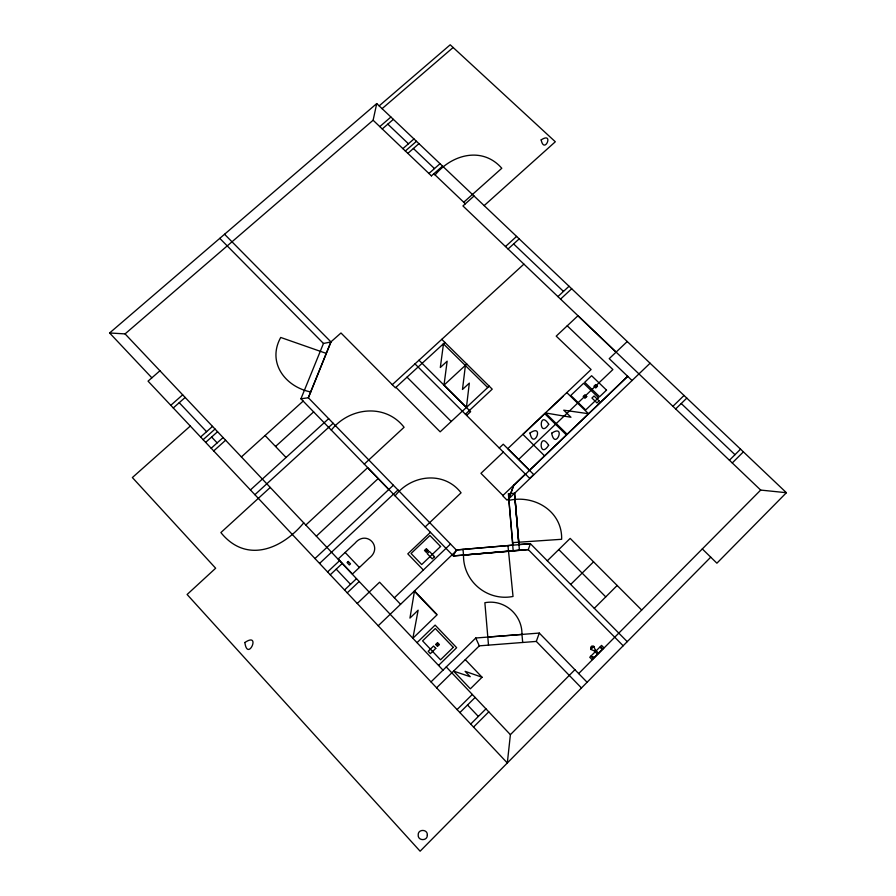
<?xml version="1.0" encoding="UTF-8"?>
<svg xmlns="http://www.w3.org/2000/svg" width="896" height="896" viewBox="0 0 896 896"><rect width="100%" height="100%" fill="white"/><g stroke="black" fill="none" stroke-linecap="round" stroke-linejoin="round"><path stroke-width="1.34" d="M465.427 365.31L462.482 389.469L469.325 383.118L466.424 407.411L444.035 385.101M443.498 343.717L440.317 367.506L447.149 361.2L444.002 385.134L466.827 364.022M376.734 103.566L109.603 332.976L125.07 333.894L373.117 120.232L376.734 103.566L786.397 492.71L716.901 563.192L702.307 548.934M581.47 687.96L536.312 641.413L539.291 633.069L475.765 638.008L431.021 681.89M650.082 363.227L508.816 498.792L513.856 485.016L508.749 498.624L512.904 545.126L456.266 549.965L453.365 555.946L300.933 398.798L323.467 343.459L330.994 341.947L224.549 234.259M330.994 341.947L308.347 397.757L300.933 398.798M710.741 557.178L420.112 851.2L187.107 594.496L215.656 568.221L132.373 477.546L190.299 426.048M578.67 673.579L760.682 490.078L786.397 492.71M510.373 734.686L574.918 669.715M594.451 651.078L595.459 650.059M595.179 651.818L589.758 657.261L592.099 659.658L603.882 647.774L601.541 645.4L596.187 650.798M594.294 608.317L617.165 585.48M729.422 460.242L740.555 449.165M732.256 462.952L743.389 451.853M470.702 724.069L485.957 708.87M473.536 727.082L488.79 711.861M459.883 712.578L475.138 697.446M570.685 584.438L593.555 561.826M482.059 677.242L470.355 688.822L453.589 671.115L470.221 676.715L465.102 671.328L482.059 677.242L465.282 659.624M457.072 709.576L472.315 694.467M436.598 687.814L479.293 645.848L536.312 641.413M438.592 665.381L456.646 647.696L435.131 625.106L417.077 642.622M547.31 560.795L570.181 538.406L641.682 610.053M672.896 406.314L684.029 395.472M675.662 408.957L686.806 398.104M378.213 625.766L456.702 550.413L308.347 397.757L330.882 341.914L340.984 332.987L395.405 387.811L444.898 342.429M394.363 597.778L450.498 544.029M525.302 474.062L502.667 495.734L507.035 500.125L508.816 498.792M529.547 470.277L627.76 376.275L513.89 485.352M518.65 459.413L612.886 369.555L567.235 325.797M359.386 567.493L369.208 558.13C383.522 547.333 366.509 529.39 354.995 543.2L338.229 558.947L352.475 574.011L359.386 567.493L345.139 552.462M503.306 452.11L480.95 473.323L502.936 495.477M425.186 526.893L461.07 492.811C443.957 470.613 411.118 474.678 395.114 495.891M549.181 409.606L563.382 396.122M627.245 341.533L609.224 358.658L632.061 380.52M430.45 532.314L407.803 553.862L423.326 570.013M357.246 603.478L379.579 582.221L400.557 604.307M344.546 589.982L356.496 578.659M499.262 448L503.261 444.214L533.702 474.544L529.693 478.386L414.982 363.888M347.234 592.838L359.184 581.504M327.578 571.95L339.528 560.717M330.243 574.784L342.194 563.528M319.57 563.438L397.958 489.966M462.291 411.174L440.16 431.838L395.954 387.318M462.403 411.208L489.227 386.131M465.416 414.221L492.229 389.155L441.773 339.349M466.626 415.43L470.635 411.69L418.981 360.226M314.966 558.555L393.355 485.229M316.333 536.178L378.168 478.576M305.805 525.045L367.618 467.712L388.763 489.496M557.917 296.587L569.05 286.25M560.56 299.107L571.693 288.758M364.291 464.117L404.085 427.269C385.246 403.066 349.317 407.31 331.307 430.114M303.733 522.861C281.814 549.36 246.109 563.853 220.886 532.571L270.256 487.446M392.28 384.675L523.902 264.13M254.89 494.693L333.144 423.27M505.467 246.534L516.589 236.421M508.054 248.998L519.176 238.874M250.421 489.944L328.664 418.656M275.542 446.466L313.645 411.891M241.394 456.926L303.162 401.094M484.154 205.61L555.318 141.77L450.206 44.8L379.165 105.874M213.707 450.923L225.613 440.238M205.666 442.366L217.56 431.715M211.187 448.235L223.093 437.562M200.614 437.002L212.52 426.384M463.736 202.238L501.794 168.269C482.474 146.115 451.842 154.381 435.109 174.955M474.051 196.011L462.941 205.946L760.682 490.078M203.134 439.69L215.04 429.05M170.789 405.306L182.672 394.822M431.413 175.862L442.579 166.107M173.275 407.949L185.17 397.443M428.915 173.477L440.026 163.688M407.837 153.362L418.936 143.651M159.936 370.765L148.053 381.147L507.315 762.978L510.395 734.675L446.264 666.938M402.875 148.635L413.986 138.947M405.35 150.998L416.461 141.299M382.256 128.957L393.355 119.358M379.803 126.616L390.902 117.029M382.088 108.651L453.13 47.499M456.266 549.965L530.41 543.693L627.245 641.659M463.008 549.382L463.523 555.094L508.525 551.286M522.704 642.466L521.954 634.413L487.816 637.078L488.499 645.131M508.939 500.371C534.442 494.469 562.419 511.269 561.646 539.291L512.501 542.64M514.562 493.27L508.379 493.685L513.184 550.782L519.434 550.357L514.562 493.27L518.818 544.499L530.41 543.693L528.282 549.606L623.168 645.77M326.334 353.416L280.717 337.456C266.806 362.578 285.275 386.893 310.71 391.944M387.811 124.152L408.442 143.786M413.392 148.501L434.47 168.571M513.621 243.936L563.483 291.413M681.24 403.525L734.989 454.698M433.877 173.779L465.36 203.784M373.117 120.232L431.469 175.907M616.078 352.139L577.987 315.739L556.214 336.123L591.091 369.533L507.808 448.616L529.592 470.31M566.798 392.605L588.504 413.717L563.73 410.178L570.965 417.256L545.384 412.933L567.101 434.224M566.373 434.907L544.768 413.706L522.939 434.426L544.544 455.818M443.386 343.818L487.704 387.542M407.03 377.149L451.248 421.49M558.768 549.573L605.752 596.87M219.778 238.358L323.467 343.459M600.354 646.598L602.683 648.984M598.517 653.184L595.224 649.824L593.869 646.397L590.845 649.432L591.573 647.237L593.835 646.386L591.998 645.96L591.002 646.8L590.766 649.387L594.216 650.832L597.509 654.203M591.035 655.984L593.331 658.414M539.291 633.069L587.104 682.259M415.274 592.222L435.938 613.85M265.07 435.501L286.059 457.475M125.07 333.894L442.994 670.141M467.522 704.995L478.341 716.453M179.222 402.685L206.573 431.682M211.624 437.035L217.146 442.893M336.224 569.15L350.526 584.315M109.603 332.976L151.861 377.821M475.765 638.008L479.293 645.848M507.965 545.586L513.027 596.456C487.379 601.563 462.963 581.291 463.523 555.094M521.954 634.413C522.346 614.734 504.347 598.998 484.87 602.717L487.816 637.067M515.133 499.946L518.75 542.214M414.501 590.923L409.954 618.083L418.141 610.187L412.866 638.277L437.203 614.701L414.501 590.923M551.645 433.238C555.296 451.203 566.63 423.136 551.645 433.238M548.733 424.267C538.798 439.443 538.821 408.744 548.733 424.267M548.643 445.278C538.675 460.589 538.675 429.632 548.643 445.278M529.984 432.992C533.557 450.957 545.003 422.89 529.984 432.992M427.325 835.106C427.594 841.232 417.659 841.042 418.186 834.926C417.917 828.811 427.84 829.013 427.325 835.106M541.162 139.888C544.32 155.086 554.501 131.186 541.162 139.888M244.866 642.51C247.565 662.693 261.677 631.176 244.866 642.51M596.702 386.299L595.706 387.251L594.675 386.266L595.683 385.314L596.702 386.299M585.973 396.536L584.976 397.488L583.946 396.502L584.954 395.539L585.973 396.536M597.464 386.31L595.717 387.979L593.925 386.254L595.672 384.586L597.464 386.31M586.734 396.547L584.976 398.227L583.184 396.48L584.942 394.811L586.734 396.547M438.581 644.526L437.494 645.59L436.453 644.493L437.539 643.429L438.581 644.526M439.376 644.549L437.483 646.397L435.646 644.47L437.55 642.622L439.376 644.549M427.37 550.525L426.306 551.533L425.286 550.48L426.35 549.461L427.37 550.525M428.165 550.536L426.294 552.317L424.502 550.469L426.373 548.677L428.165 550.536M601.227 648.424L601.496 647.774L601.227 648.424M513.251 550.637L528.282 549.606L453.365 555.946L513.251 550.637M592.256 656.992L592.973 656.835L592.256 656.992M453.264 647.349L440.518 659.814L422.598 640.886L435.333 628.522L453.264 647.349M435.781 648.39L430.394 653.643L428.176 651.302L433.563 646.05L435.781 648.39M440.586 546.493L421.702 564.547L411.062 553.482L429.934 535.517L440.586 546.493M598.539 397.678L585.704 409.954L570.786 395.45L583.621 383.242L598.539 397.678M606.525 390.118L599.614 396.726L584.696 382.29L591.606 375.726L606.525 390.118M434.515 556.718L432.242 558.88L427.179 553.627L429.442 551.466L434.515 556.718M599.133 400.915L597.016 402.942L591.931 398.026L594.059 395.998L599.133 400.915M348.253 561.467L347.088 562.565L349.35 564.962L350.515 563.864L348.253 561.467"/></g></svg>
